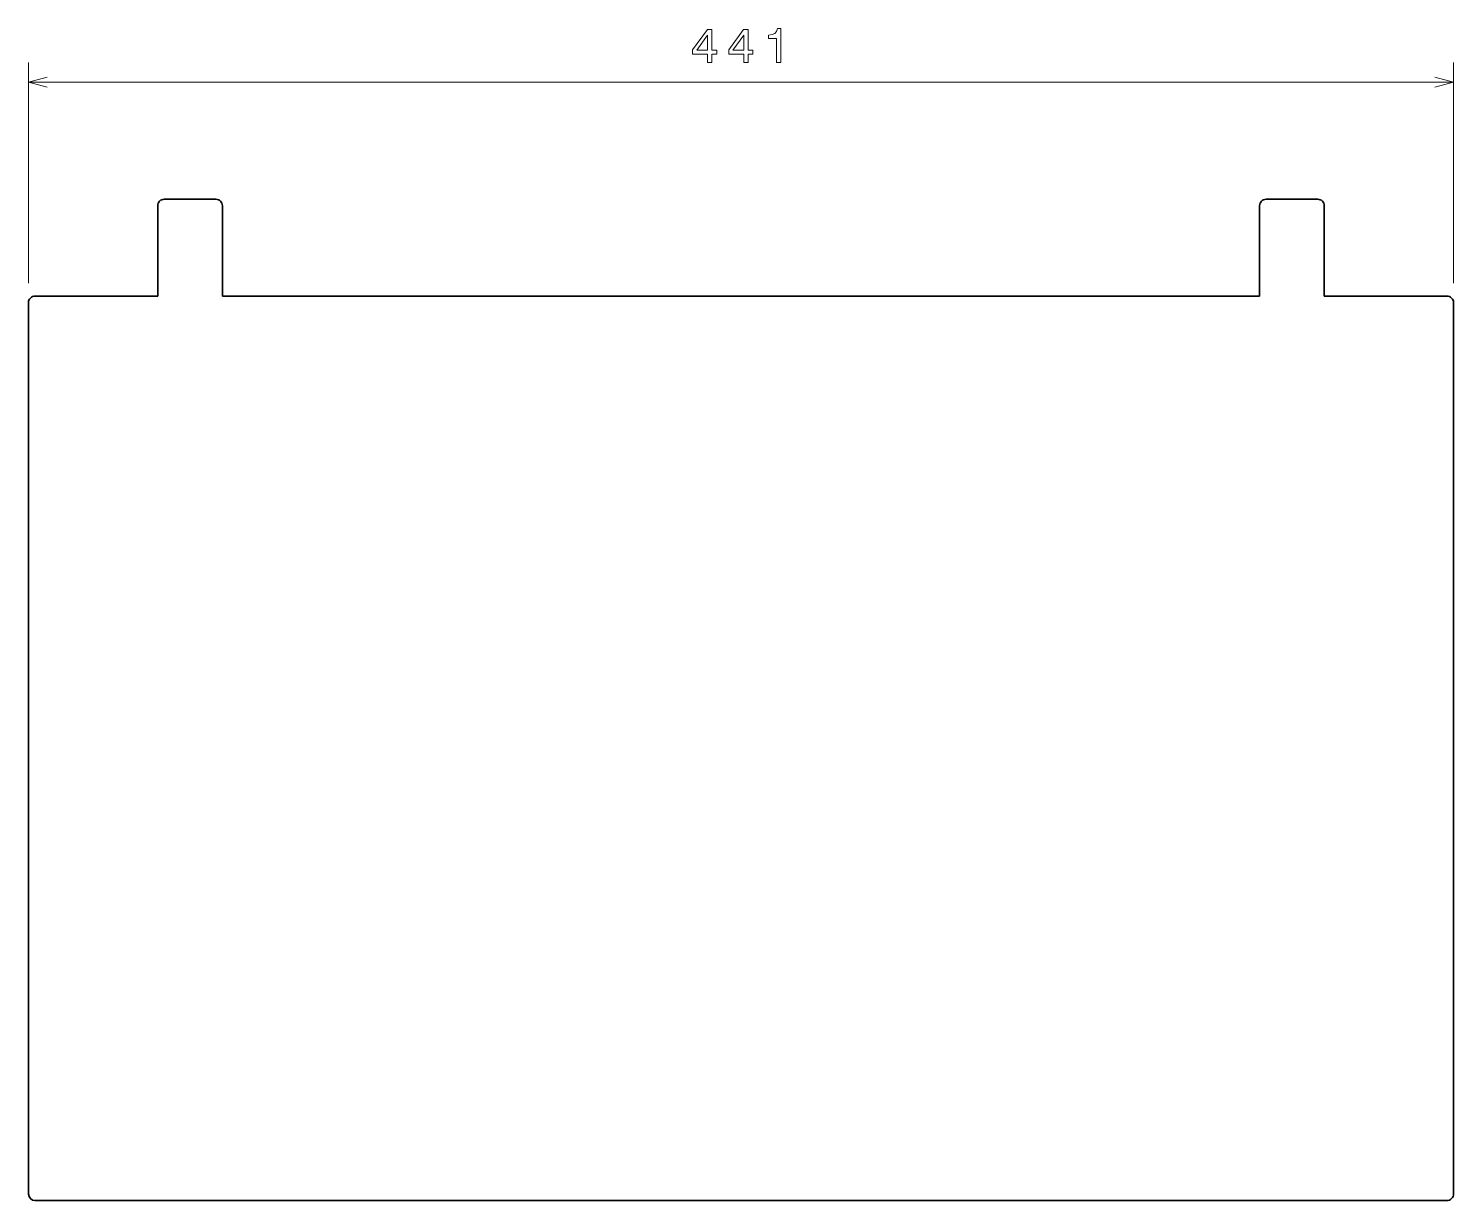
# Model space of a CAD drawing. Extents: x 154 to 301, y 103 to 224.
import ezdxf

# ---------------------------------------------------------------- set-up
doc = ezdxf.new("R2010")
doc.units = 0

msp = doc.modelspace()

# ---------------------------------------------------------------- linework, layer by layer
at = {"color": 7, "lineweight": 13}
for p, q in [((154.489532, 197.38353), (154.489532, 220.146667)), ((301.489532, 197.38353), (301.489532, 220.146667)), ((154.489532, 218.146667), (301.489532, 218.146667))]:
    msp.add_line(p, q, dxfattribs=at)
at = {"color": 7, "lineweight": 35, "ltscale": 0.133333}
msp.add_line((173.822861, 206.050201), (168.489532, 206.050201), dxfattribs=at)
at = {"color": 7, "lineweight": 35, "ltscale": 0.133334}
msp.add_line((287.489532, 206.050201), (282.156189, 206.050201), dxfattribs=at)
at = {"color": 7, "lineweight": 35, "ltscale": 0.195153}
for p, q in [((167.822861, 205.38353), (167.822861, 197.577423)), ((174.489532, 197.577423), (174.489532, 205.38353)), ((281.489532, 205.38353), (281.489532, 197.577423)), ((288.156189, 197.577423), (288.156189, 205.38353))]:
    msp.add_line(p, q, dxfattribs=at)
at = {"color": 7, "lineweight": 35, "ltscale": 0.034695}
for p, q in [((167.822861, 197.577423), (167.822861, 196.189636)), ((174.489532, 196.189636), (174.489532, 197.577423)), ((281.489532, 197.577423), (281.489532, 196.189636)), ((288.156189, 196.189636), (288.156189, 197.577423))]:
    msp.add_line(p, q, dxfattribs=at)
at = {"color": 7, "lineweight": 35, "ltscale": 0.316666}
msp.add_line((167.822861, 196.050201), (155.156204, 196.050201), dxfattribs=at)
at = {"color": 7, "lineweight": 35, "ltscale": 0.003486}
for p, q in [((167.822861, 196.189636), (167.822861, 196.050201)), ((174.489532, 196.050201), (174.489532, 196.189636)), ((281.489532, 196.189636), (281.489532, 196.050201)), ((288.156189, 196.050201), (288.156189, 196.189636))]:
    msp.add_line(p, q, dxfattribs=at)
at = {"color": 7, "lineweight": 35}
for p, q in [((174.489532, 196.050201), (281.489532, 196.050201)), ((154.489532, 195.38353), (154.489532, 103.383522)), ((301.489532, 103.383522), (301.489532, 195.38353)), ((155.156204, 102.716858), (300.822876, 102.716858))]:
    msp.add_line(p, q, dxfattribs=at)
at = {"color": 7, "lineweight": 35, "ltscale": 0.316667}
msp.add_line((300.822876, 196.050201), (288.156189, 196.050201), dxfattribs=at)
at = {"color": 7, "lineweight": 13}
for points in [[(224.530884, 220.146667), (224.984772, 220.146667), (224.984772, 221.014099), (225.484055, 221.014099), (225.484055, 221.417557), (224.984772, 221.417557), (224.984772, 223.571014), (224.525848, 223.571014), (222.992706, 221.457901), (222.992706, 221.014099), (224.530884, 221.014099)], [(228.266907, 220.146667), (228.720795, 220.146667), (228.720795, 221.014099), (229.220078, 221.014099), (229.220078, 221.417557), (228.720795, 221.417557), (228.720795, 223.571014), (228.261871, 223.571014), (226.728729, 221.457901), (226.728729, 221.014099), (228.266907, 221.014099)], [(231.634781, 220.146667), (232.093719, 220.146667), (232.093719, 223.671875), (231.750778, 223.671875), (231.659988, 223.364243), (231.478439, 223.157471), (231.201065, 223.036438), (230.81778, 222.996094), (230.81778, 222.638016), (231.634781, 222.638016)], [(223.416336, 221.417557), (224.530884, 222.985992), (224.530884, 221.417557)], [(227.152359, 221.417557), (228.266907, 222.985992), (228.266907, 221.417557)]]:
    msp.add_lwpolyline(points, close=True, dxfattribs=at)
for points in [[(156.421387, 218.664307), (154.489532, 218.146667), (156.421387, 217.629028)], [(299.557678, 217.629028), (301.489532, 218.146667), (299.557678, 218.664307)]]:
    msp.add_lwpolyline(points, dxfattribs=at)
at = {"color": 7, "lineweight": 35}
for centre, start, end in [((168.489532, 205.38353), 90.000003, 180.000005), ((173.822861, 205.38353), 0, 90.000003), ((282.156189, 205.38353), 90.000003, 180.000005), ((287.489532, 205.38353), 0, 90.000003), ((155.156204, 195.38353), 90.000003, 180.000005), ((300.822876, 195.38353), 0, 90.000003), ((155.156204, 103.383522), 180.000005, 269.999997), ((300.822876, 103.383522), 269.999997, 360)]:
    msp.add_arc(centre, 0.666667, start, end, dxfattribs=at)

doc.saveas('drawing.dxf')
